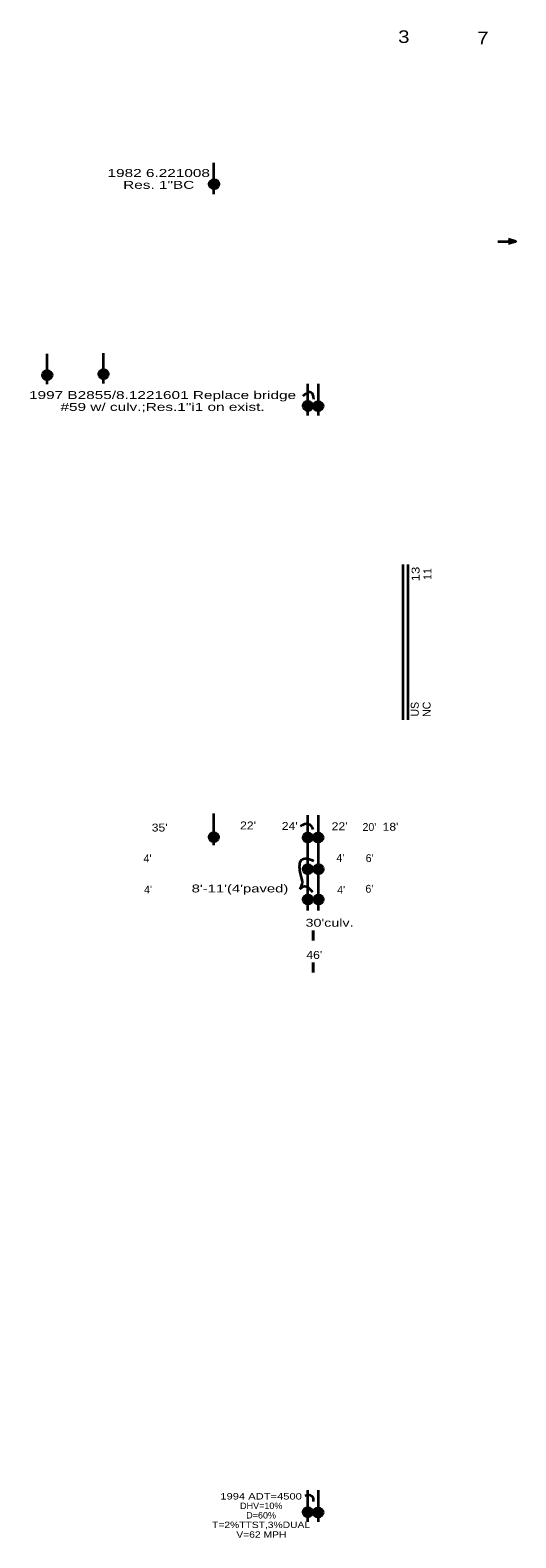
# Model space of a CAD drawing. Extents: x 0.86 to 8.97, y -6.44 to -0.25.
import ezdxf
from ezdxf.enums import TextEntityAlignment as Align

# ---------------------------------------------------------------- set-up
doc = ezdxf.new("R2010")
doc.units = 0
doc.header["$LTSCALE"] = 0.012
doc.layers.add('1', color=7, linetype='Continuous', lineweight=35)

msp = doc.modelspace()

# ---------------------------------------------------------------- hatches: boundary and pattern name
at = {"layer": '1'}
for points in [[(7.84399, -0.83779, 1), (7.80816, -0.83779, 1)], [(7.2121, -1.56105, 1), (7.17627, -1.56105, 1)], [(7.42487, -1.55786, 1), (7.38904, -1.55786, 1)], [(8.19979, -1.6784, 1), (8.16396, -1.6784, 1)], [(8.23924, -1.6788, 1), (8.20341, -1.6788, 1)], [(7.84333, -3.31374, 1), (7.8075, -3.31374, 1)], [(8.19979, -3.3144, 1), (8.16396, -3.3144, 1)], [(8.23924, -3.3148, 1), (8.20341, -3.3148, 1)], [(8.20002, -3.43481, 1), (8.16419, -3.43481, 1)], [(8.23983, -3.43423, 1), (8.204, -3.43423, 1)], [(8.19944, -3.55014, 1), (8.16361, -3.55014, 1)], [(8.23983, -3.55014, 1), (8.204, -3.55014, 1)], [(8.19979, -5.8734, 1), (8.16396, -5.8734, 1)], [(8.23924, -5.8738, 1), (8.20341, -5.8738, 1)]]:
    msp.add_hatch(color=256, dxfattribs=at).paths.add_polyline_path(points)

# ---------------------------------------------------------------- linework, layer by layer
for p, q in [((7.826, -0.875), (7.826, -0.757)), ((8.97, -1.055), (8.942, -1.063)), ((7.194, -1.596), (7.194, -1.481)), ((7.407, -1.593), (7.407, -1.478)), ((8.182, -1.715), (8.182, -1.594)), ((8.222, -1.714), (8.222, -1.594)), ((8.543, -2.868), (8.543, -2.279)), ((8.562, -2.868), (8.562, -2.279)), ((7.825, -3.344), (7.825, -3.224)), ((8.182, -3.592), (8.182, -3.23)), ((8.222, -3.592), (8.222, -3.23)), ((8.182, -5.91), (8.182, -5.789)), ((8.222, -5.909), (8.222, -5.789))]:
    msp.add_line(p, q, dxfattribs=at)
at = {"layer": '1', "lineweight": 40}
for p, q in [((8.202, -3.705), (8.202, -3.667)), ((8.202, -3.826), (8.202, -3.789))]:
    msp.add_line(p, q, dxfattribs=at)
at = {"layer": '1'}
msp.add_lwpolyline([(8.902, -1.055), (8.97, -1.055), (8.942, -1.046)], dxfattribs=at)
for centre in [(7.82608, -0.83779), (7.19418, -1.56105), (7.40695, -1.55786), (8.18188, -1.6784), (8.22133, -1.6788), (7.82541, -3.31374), (8.18188, -3.3144), (8.22133, -3.3148), (8.18211, -3.43481), (8.22191, -3.43423), (8.18152, -3.55014), (8.22191, -3.55014), (8.18188, -5.8734), (8.22133, -5.8738)]:
    msp.add_circle(centre, 0.01792, dxfattribs=at)
for points in [[(8.164, -1.64), (8.177, -1.627), (8.196, -1.619), (8.202, -1.638), (8.203, -1.652)], [(8.154, -3.272), (8.166, -3.263), (8.185, -3.257), (8.197, -3.273), (8.201, -3.284)], [(8.151, -3.51), (8.156, -3.504), (8.166, -3.485), (8.15, -3.45), (8.149, -3.388), (8.182, -3.394), (8.203, -3.403)], [(8.151, -3.51), (8.154, -3.506), (8.169, -3.495), (8.185, -3.503), (8.199, -3.521)], [(8.172, -5.81), (8.183, -5.807), (8.199, -5.807), (8.203, -5.822), (8.202, -5.833)]]:
    msp.add_open_spline(points, degree=3, dxfattribs=at)

# ---------------------------------------------------------------- texts
for s, height, width, p in [('3', 0.048, 1.2, (8.5455, -0.302)), ('7', 0.04831, 1.2, (8.845, -0.307)), ('1982 6.221008', 0.03, 1.45, (7.6165, -0.81)), ('Res. 1"BC', 0.03, 1.45, (7.6165, -0.855)), ('1997 B2855/8.1221601 Replace bridge', 0.03, 1.45, (7.631, -1.652)), ('#59 w/ culv.;Res.1"i1 on exist.', 0.03, 1.45, (7.631, -1.697)), ("22'", 0.03, 1.15, (7.955, -3.284)), ("24'", 0.03, 1.15, (8.113, -3.286)), ("22'", 0.03, 1.15, (8.302, -3.287)), ("18'", 0.03, 1.15, (8.495, -3.289)), ("35'", 0.03, 1.15, (7.62, -3.292)), ("8'-11'(4'paved)", 0.03, 1.4, (7.9245, -3.523)), ("30'culv.", 0.03, 1.35, (8.264, -3.653)), ("46'", 0.03, 1.15, (8.206, -3.775)), ('1994 ADT=4500', 0.0243, 1.3, (8.0045, -5.825)), ('DHV=10%', 0.0243, 1.05, (8.005, -5.861)), ('D=60%', 0.0243, 1.05, (8.0045, -5.897)), ('T=2%TTST,3%DUAL', 0.0243, 1.2, (8.0045, -5.933)), ('V=62 MPH', 0.0243, 1.2, (8.0055, -5.97))]:
    msp.add_text(s, height=height, dxfattribs=dict(at, width=width)).set_placement(p, align=Align.CENTER)
at = {"layer": '1', "width": 1.25}
msp.add_text('13', height=0.03, rotation=90, dxfattribs=at).set_placement((8.605, -2.3155), align=Align.CENTER)
at = {"layer": '1'}
for s, p in [('11', (8.65, -2.3155)), ('NC', (8.647, -2.8285)), ('US', (8.602, -2.8285))]:
    msp.add_text(s, height=0.03, rotation=90, dxfattribs=at).set_placement(p, align=Align.CENTER)
for s, p in [("20'", (8.415, -3.29)), ("4'", (7.574, -3.409)), ("4'", (8.305, -3.407)), ("6'", (8.416, -3.408)), ("4'", (7.576, -3.527)), ("4'", (8.308, -3.528)), ("6'", (8.415, -3.524))]:
    msp.add_text(s, height=0.03, dxfattribs=at).set_placement(p, align=Align.CENTER)

doc.saveas('drawing.dxf')
